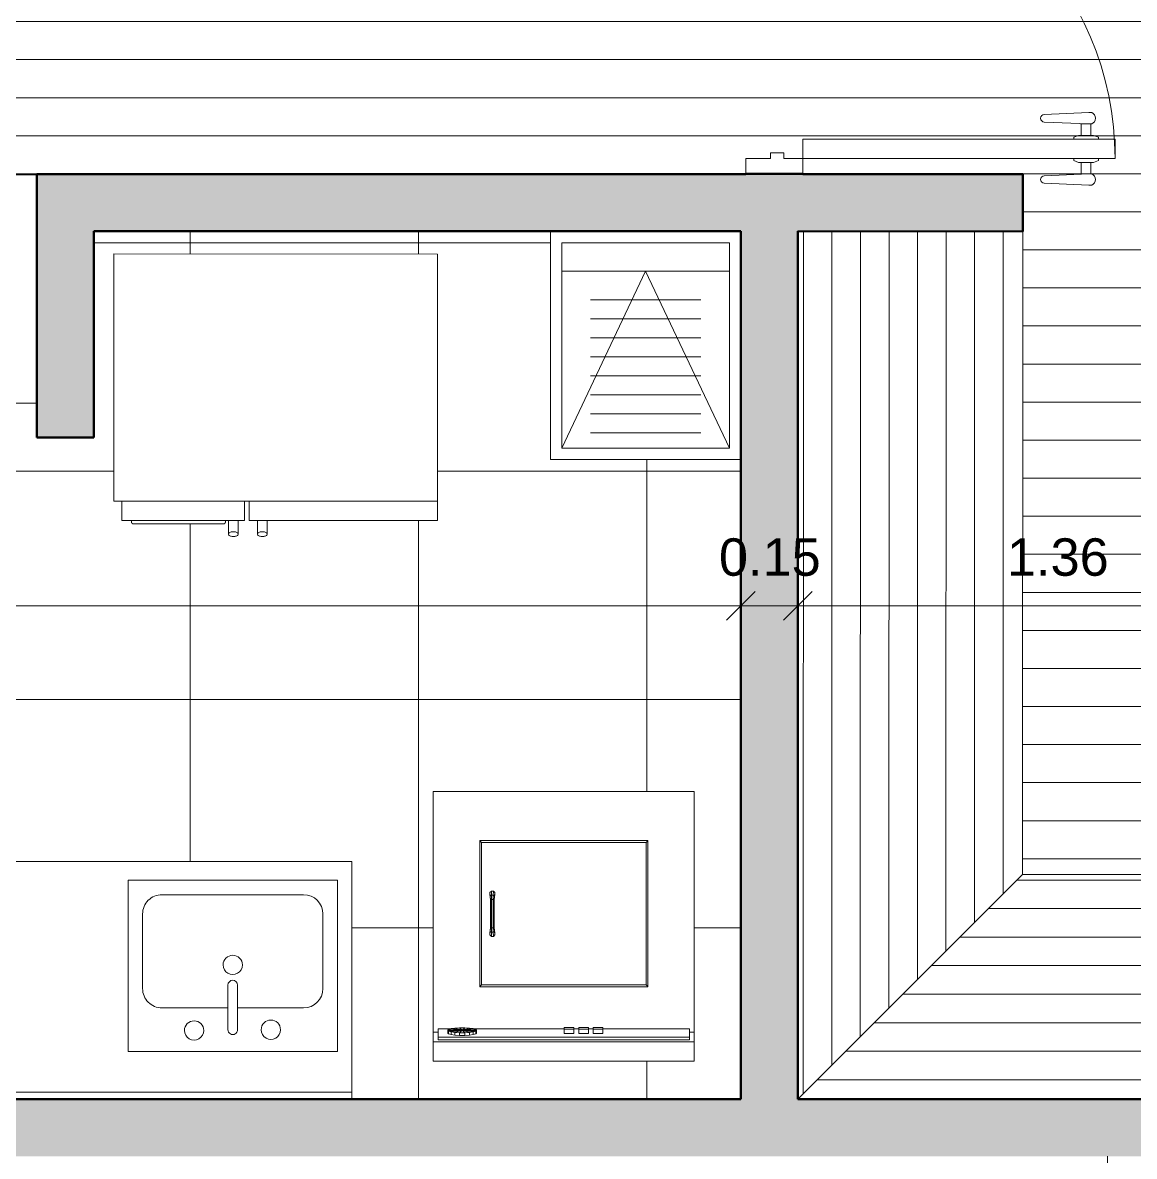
# Model space of a CAD drawing. Header units: metres. Extents: x 11 to 152, y 1 to 34.
# Drawn here: x 94.035 to 96.956, y 24.62 to 27.599 of the extents above; entities that cross this region are included whole.
import ezdxf

# ---------------------------------------------------------------- set-up
doc = ezdxf.new("R2010")
doc.units = ezdxf.units.M
for name, color, linetype, lineweight in [('A-ANNO-DIMS', 211, 'Continuous', 9), ('A-ANNO-DIMS-100', 211, 'Continuous', 9), ('A-DETL-GENF', 92, 'Continuous', 9), ('A-DOOR', 31, 'Continuous', 9), ('A-DOOR-1', 31, 'Continuous', 18), ('A-FLOR', 192, 'Continuous', 9), ('A-FLOR-PATT', 8, 'Continuous', 9), ('A-WALL-1', 113, 'Continuous', 50), ('A-WALL-PATT-1', 111, 'Continuous', 9), ('G-IMPT', 8, 'Continuous', 9), ('I-FURN', 30, 'Continuous', 9), ('P-SANR-FIXT', 6, 'Continuous', 9), ('Q-CASE', 31, 'Continuous', 9), ('Q-SPCQ', 91, 'Continuous', 9)]:
    doc.layers.add(name, color=color, linetype=linetype, lineweight=lineweight)
doc.styles.add('Arial_1', font='Arial.ttf', dxfattribs={"height": 0.098353})
doc.dimstyles.new('Cota_1_25_4', dxfattribs={"dimscale": 0.3048, "dimtxt": 0.1, "dimasz": 0.246063, "dimexe": 0, "dimexo": 0.0625, "dimgap": 0.164042, "dimtad": 1, "dimrnd": 0.01, "dimzin": 0, "dimdsep": 46, "dimtxsty": 'Arial_1', "dimblk1": 'OBLIQUE', "dimblk2": 'OBLIQUE', "dimsah": 1, "dimcen": 0.09, "dimazin": 0, "dimtfac": 1, "dimtdec": 4, "dimtix": 1, "dimtmove": 0, "dimatfit": 3, "dimfxl": 0, "dimfxlon": 1, "dimtvp": 1, "dimtolj": 1, "dimtzin": 0, "dimarcsym": 2})

# ---------------------------------------------------------------- blocks, each defined once
blk = doc.blocks.new('EA-Sencilla abisagrada - 90 x 210-V56-2 Piso _Tipo_')
at = {"layer": 'A-DETL-GENF'}
for p, q in [((0.349, 0.8388), (0.354, 0.8513)), ((0.349, 0.8388), (0.349, 0.7988)), ((0.359, 0.8513), (0.354, 0.8513)), ((0.359, 0.8513), (0.359, 0.7863)), ((0.41, 0.8513), (0.415, 0.8513)), ((0.41, 0.8513), (0.41, 0.7863)), ((0.42, 0.8388), (0.415, 0.8513)), ((0.42, 0.8388), (0.42, 0.7988)), ((0.289, 0.8338), (0.289, 0.8263)), ((0.294, 0.7091), (0.289, 0.8263)), ((0.319, 0.8263), (0.314, 0.7091)), ((0.319, 0.8038), (0.319, 0.8338)), ((0.319, 0.8313), (0.349, 0.8313)), ((0.349, 0.8063), (0.319, 0.8063)), ((0.45, 0.8313), (0.42, 0.8313)), ((0.42, 0.8063), (0.45, 0.8063)), ((0.45, 0.8038), (0.45, 0.8338)), ((0.45, 0.8263), (0.455, 0.7091)), ((0.475, 0.7091), (0.48, 0.8263)), ((0.48, 0.8338), (0.48, 0.8263)), ((0.349, 0.7988), (0.354, 0.7863)), ((0.354, 0.7863), (0.359, 0.7863)), ((0.415, 0.7863), (0.41, 0.7863)), ((0.42, 0.7988), (0.415, 0.7863))]:
    blk.add_line(p, q, dxfattribs=at)
for centre, radius, start, end in [((0.304, 0.8276), 0.0162, 22.6199, 157.3801), ((0.465, 0.8276), 0.0162, 22.6199, 157.3801), ((0.304, 0.7095), 0.01, 182.4476, 357.5524), ((0.465, 0.7095), 0.01, 182.4476, 357.5524)]:
    blk.add_arc(centre, radius, start, end, dxfattribs=at)
at = {"layer": 'A-DOOR'}
blk.add_arc((0.41, 0.075), 0.82, 90, 180, dxfattribs=at)
at = {"layer": 'A-DOOR-1'}
for p, q in [((0.359, 0.075), (0.359, 0.895)), ((0.41, 0.895), (0.359, 0.895)), ((0.41, 0.075), (0.41, 0.895)), ((-0.41, 0.075), (-0.45, 0.075)), ((-0.41, 0.025), (-0.41, 0.075)), ((0.41, 0.075), (0.359, 0.075)), ((0.45, 0.075), (0.41, 0.075)), ((0.41, 0.075), (0.41, 0.025)), ((-0.395, 0.025), (-0.41, 0.025)), ((-0.395, -0.01), (-0.395, 0.025)), ((0.41, 0.025), (0.395, 0.025)), ((0.395, 0.025), (0.395, -0.01)), ((-0.41, -0.075), (-0.41, -0.01)), ((-0.41, -0.01), (-0.395, -0.01)), ((0.395, -0.01), (0.41, -0.01)), ((0.41, -0.01), (0.41, -0.075)), ((-0.45, -0.075), (-0.41, -0.075)), ((0.41, -0.075), (0.45, -0.075))]:
    blk.add_line(p, q, dxfattribs=at)
blk = doc.blocks.new('somk cocina - 450 x 49-1217733-2 Piso _Tipo_')
at = {"layer": 'P-SANR-FIXT'}
for p, q in [((0.2907, 0.2273), (-0.2593, 0.2273)), ((-0.2593, 0.2273), (-0.2593, -0.2227)), ((0.2907, -0.2227), (0.2907, 0.2273)), ((0.003, 0.1702), (0.003, 0.0531)), ((0.0284, 0.1702), (0.0284, 0.0531)), ((0.003, 0.113), (-0.1704, 0.113)), ((0.2018, 0.113), (0.0284, 0.113)), ((-0.2212, 0.0622), (-0.2212, -0.1338)), ((0.2526, -0.1338), (0.2526, 0.0622)), ((-0.1704, -0.1846), (0.2018, -0.1846)), ((-0.2593, -0.2227), (0.2907, -0.2227))]:
    blk.add_line(p, q, dxfattribs=at)
for centre, radius, start, end in [((-0.0843, 0.1702), 0.0254, 360, 180), ((0.0157, 0.1702), 0.0127, 360, 180), ((0.1173, 0.1723), 0.0254, 360, 180), ((-0.0843, 0.1702), 0.0254, 180, 360), ((0.1173, 0.1723), 0.0254, 180, 0), ((-0.1704, 0.0622), 0.0508, 90, 180), ((0.2018, 0.0622), 0.0508, 360, 90), ((0.0157, 0.0531), 0.0127, 180, 0), ((0.0157, 0), 0.0254, 360, 180), ((0.0157, 0), 0.0254, 180, 0), ((-0.1704, -0.1338), 0.0508, 180, 270), ((0.2018, -0.1338), 0.0508, 270, 0)]:
    blk.add_arc(centre, radius, start, end, dxfattribs=at)
blk = doc.blocks.new('M_Counter Top w Sink Hole1 - 600mm Depth 2-1766940-2 Piso _Tipo_')
at = {"layer": 'Q-CASE'}
for p, q in [((-1.2005, 0), (-1.2005, -0.625)), ((-1.2005, -0.019), (0.7895, -0.019)), ((-1.2005, -0.625), (0.7895, -0.625))]:
    blk.add_line(p, q, dxfattribs=at)
blk = doc.blocks.new('Res-Appliance_Refrig-Dbl-Door - 36_ Wide-1716358-2 Piso _Tipo_')
at = {"layer": 'Q-SPCQ'}
for p, q in [((0.4218, 0.7), (-0.4282, 0.7)), ((-0.4282, 0.7), (-0.4282, 0.0505)), ((0.4218, 0.0505), (0.4218, 0.7)), ((-0.4282, 0.0505), (0.4218, 0.0505)), ((-0.4077, 0.0505), (-0.4077, -0.0003)), ((-0.0848, 0.0505), (-0.0848, -0.0003)), ((-0.073, 0.0505), (-0.073, -0.0003)), ((0.4218, -0.0003), (0.4218, 0.0505)), ((-0.0848, -0.0003), (-0.4077, -0.0003)), ((-0.3822, -0.0036), (-0.3822, -0.0003)), ((-0.3763, -0.0095), (-0.1409, -0.0095)), ((-0.135, -0.0003), (-0.135, -0.0036)), ((-0.127, -0.0176), (-0.127, -0.0003)), ((-0.127, -0.0003), (-0.127, -0.0176)), ((-0.1016, -0.0003), (-0.1016, -0.0176)), ((-0.1016, -0.0176), (-0.1016, -0.0003)), ((0.4218, -0.0003), (-0.073, -0.0003)), ((-0.0508, -0.0176), (-0.0508, -0.0003)), ((-0.0508, -0.0003), (-0.0508, -0.0176)), ((-0.0254, -0.0003), (-0.0254, -0.0176)), ((-0.0254, -0.0176), (-0.0254, -0.0003)), ((-0.127, -0.0362), (-0.127, -0.0315)), ((-0.127, -0.0315), (-0.127, -0.0362)), ((-0.127, -0.0362), (-0.1268, -0.035)), ((-0.1018, -0.035), (-0.1016, -0.0362)), ((-0.1016, -0.0315), (-0.1016, -0.0362)), ((-0.1016, -0.0362), (-0.1016, -0.0315)), ((-0.0508, -0.0362), (-0.0508, -0.0315)), ((-0.0508, -0.0315), (-0.0508, -0.0362)), ((-0.0508, -0.0362), (-0.0506, -0.035)), ((-0.0256, -0.035), (-0.0254, -0.0362)), ((-0.0254, -0.0315), (-0.0254, -0.0362)), ((-0.0254, -0.0362), (-0.0254, -0.0315))]:
    blk.add_line(p, q, dxfattribs=at)
at = {"layer": 'Q-SPCQ', "flags": 128}
for points in [[(-0.127, -0.0003), (-0.127, -0.0176), (-0.127, -0.0314), (-0.127, -0.0362)], [(-0.127, -0.0362), (-0.127, -0.0314), (-0.127, -0.0176), (-0.127, -0.0003)], [(-0.1016, -0.0362), (-0.1016, -0.0314), (-0.1016, -0.0176), (-0.1016, -0.0003)], [(-0.1016, -0.0003), (-0.1016, -0.0176), (-0.1016, -0.0314), (-0.1016, -0.0362)], [(-0.0508, -0.0003), (-0.0508, -0.0176), (-0.0508, -0.0314), (-0.0508, -0.0362)], [(-0.0508, -0.0362), (-0.0508, -0.0314), (-0.0508, -0.0176), (-0.0508, -0.0003)], [(-0.0254, -0.0362), (-0.0254, -0.0314), (-0.0254, -0.0176), (-0.0254, -0.0003)], [(-0.0254, -0.0003), (-0.0254, -0.0176), (-0.0254, -0.0314), (-0.0254, -0.0362)], [(-0.1016, -0.0362), (-0.1018, -0.035), (-0.1025, -0.0339), (-0.1035, -0.0328), (-0.1049, -0.0319), (-0.1066, -0.0311), (-0.1086, -0.0305), (-0.1108, -0.0301), (-0.1131, -0.0299), (-0.1155, -0.0299), (-0.1178, -0.0301), (-0.12, -0.0305), (-0.122, -0.0311), (-0.1237, -0.0319), (-0.1251, -0.0328), (-0.1261, -0.0339), (-0.1268, -0.035), (-0.127, -0.0362)], [(-0.1251, -0.0395), (-0.1261, -0.0385), (-0.1268, -0.0373), (-0.127, -0.0362)], [(-0.127, -0.0362), (-0.1268, -0.0373), (-0.1261, -0.0385), (-0.1251, -0.0395), (-0.1237, -0.0405), (-0.122, -0.0412), (-0.12, -0.0419), (-0.1178, -0.0423), (-0.1155, -0.0425), (-0.1131, -0.0425), (-0.1108, -0.0423), (-0.1086, -0.0419), (-0.1066, -0.0412), (-0.1049, -0.0405), (-0.1035, -0.0395), (-0.1025, -0.0385), (-0.1018, -0.0373), (-0.1016, -0.0362)], [(-0.1049, -0.0405), (-0.1066, -0.0412), (-0.1086, -0.0419), (-0.1108, -0.0423)], [(-0.1016, -0.0362), (-0.1018, -0.0373), (-0.1025, -0.0385), (-0.1035, -0.0395)], [(-0.0254, -0.0362), (-0.0256, -0.035), (-0.0263, -0.0339), (-0.0273, -0.0328), (-0.0287, -0.0319), (-0.0304, -0.0311), (-0.0324, -0.0305), (-0.0346, -0.0301), (-0.0369, -0.0299), (-0.0393, -0.0299), (-0.0416, -0.0301), (-0.0438, -0.0305), (-0.0458, -0.0311), (-0.0475, -0.0319), (-0.0489, -0.0328), (-0.0499, -0.0339), (-0.0506, -0.035), (-0.0508, -0.0362)], [(-0.0489, -0.0395), (-0.0499, -0.0385), (-0.0506, -0.0373), (-0.0508, -0.0362)], [(-0.0508, -0.0362), (-0.0506, -0.0373), (-0.0499, -0.0385), (-0.0489, -0.0395), (-0.0475, -0.0405), (-0.0458, -0.0412), (-0.0438, -0.0419), (-0.0416, -0.0423), (-0.0393, -0.0425), (-0.0369, -0.0425), (-0.0346, -0.0423), (-0.0324, -0.0419), (-0.0304, -0.0412), (-0.0287, -0.0405), (-0.0273, -0.0395), (-0.0263, -0.0385), (-0.0256, -0.0373), (-0.0254, -0.0362)], [(-0.0287, -0.0405), (-0.0304, -0.0412), (-0.0324, -0.0419), (-0.0346, -0.0423)], [(-0.0254, -0.0362), (-0.0256, -0.0373), (-0.0263, -0.0385), (-0.0273, -0.0395)]]:
    blk.add_lwpolyline(points, dxfattribs=at)
at = {"layer": 'Q-SPCQ'}
for points, knots in [([(-0.3763, -0.0095), (-0.3768, -0.0095), (-0.3776, -0.0094), (-0.3786, -0.0091), (-0.3791, -0.0088), (-0.3796, -0.0085), (-0.38, -0.0082), (-0.3804, -0.0079), (-0.3807, -0.0075), (-0.3811, -0.0071), (-0.3814, -0.0066), (-0.3818, -0.0059), (-0.3821, -0.0049), (-0.3822, -0.0041), (-0.3822, -0.0036)], [0, 0, 0, 0, 0.166667, 0.25, 0.333333, 0.375, 0.416667, 0.5, 0.541667, 0.583333, 0.666667, 0.75, 0.833333, 1, 1, 1, 1]), ([(-0.135, -0.0036), (-0.135, -0.0041), (-0.1351, -0.0049), (-0.1354, -0.0059), (-0.1358, -0.0066), (-0.1361, -0.0071), (-0.1365, -0.0075), (-0.1368, -0.0079), (-0.1372, -0.0082), (-0.1376, -0.0085), (-0.1381, -0.0088), (-0.1386, -0.0091), (-0.1396, -0.0094), (-0.1404, -0.0095), (-0.1409, -0.0095)], [-1, -1, -1, -1, -0.833333, -0.75, -0.666667, -0.583333, -0.541667, -0.5, -0.416667, -0.375, -0.333333, -0.25, -0.166667, 0, 0, 0, 0])]:
    blk.add_open_spline(points, degree=3, knots=knots, dxfattribs=at)
blk = doc.blocks.new('Washer05 - 11ZWSH05_dwg-1221125-2 Piso _Tipo_')
at = {"layer": 'G-IMPT'}
for p, q in [((0, 0.6858), (0, 0)), ((0, 0.6858), (0.0506, 0.6858)), ((0.0759, 0.6858), (0.0506, 0.6858)), ((0.0506, 0), (0.0506, 0.6858)), ((0.0506, 0), (0.0506, 0.6858)), ((0.0759, 0.6858), (0.0759, 0.6732)), ((0.0759, 0.6858), (0.7084, 0.6858)), ((0.7084, 0), (0.7084, 0.6858)), ((0.0563, 0.0126), (0.0563, 0.6732)), ((0.0563, 0.0126), (0.0563, 0.6732)), ((0.0634, 0.6732), (0.0563, 0.6732)), ((0.0563, 0.6732), (0.0634, 0.6732)), ((0.0634, 0.0126), (0.0634, 0.6732)), ((0.0851, 0.6732), (0.0634, 0.6732)), ((0.0634, 0.0126), (0.0634, 0.6732)), ((0.0634, 0.6732), (0.0851, 0.6732)), ((0.0851, 0.6406), (0.0851, 0.6732)), ((0.0683, 0.6289), (0.0675, 0.6165)), ((0.0683, 0.6289), (0.0698, 0.639)), ((0.0756, 0.6289), (0.0683, 0.6289)), ((0.0756, 0.6289), (0.0683, 0.6289)), ((0.0698, 0.639), (0.0718, 0.6456)), ((0.0771, 0.639), (0.0698, 0.639)), ((0.0771, 0.639), (0.0698, 0.639)), ((0.074, 0.6479), (0.0718, 0.6456)), ((0.0791, 0.6456), (0.0718, 0.6456)), ((0.0791, 0.6456), (0.0718, 0.6456)), ((0.074, 0.6479), (0.0813, 0.6479)), ((0.074, 0.6479), (0.0813, 0.6479)), ((0.0756, 0.6289), (0.0749, 0.6165)), ((0.0771, 0.639), (0.0756, 0.6289)), ((0.0756, 0.6289), (0.0813, 0.6099)), ((0.0771, 0.639), (0.0791, 0.6456)), ((0.0771, 0.639), (0.0813, 0.6099)), ((0.0791, 0.6456), (0.0813, 0.6479)), ((0.0791, 0.6456), (0.0813, 0.6099)), ((0.0836, 0.6456), (0.0813, 0.6479)), ((0.0813, 0.6479), (0.0813, 0.6099)), ((0.0836, 0.6456), (0.0813, 0.6099)), ((0.0856, 0.639), (0.0813, 0.6099)), ((0.0871, 0.6289), (0.0813, 0.6099)), ((0.0836, 0.6456), (0.0856, 0.639)), ((0.0856, 0.639), (0.0871, 0.6289)), ((0.0871, 0.6289), (0.0878, 0.6165)), ((0.0675, 0.6165), (0.0749, 0.6165)), ((0.0675, 0.6165), (0.0675, 0.6033)), ((0.0675, 0.6165), (0.0749, 0.6165)), ((0.0683, 0.5909), (0.0675, 0.6033)), ((0.0749, 0.6033), (0.0675, 0.6033)), ((0.0749, 0.6033), (0.0675, 0.6033)), ((0.0813, 0.6099), (0.0749, 0.6165)), ((0.0749, 0.6165), (0.0749, 0.6033)), ((0.0813, 0.6099), (0.0749, 0.6033)), ((0.0756, 0.5909), (0.0749, 0.6033)), ((0.0756, 0.5909), (0.0813, 0.6099)), ((0.0771, 0.5808), (0.0813, 0.6099)), ((0.0791, 0.5742), (0.0813, 0.6099)), ((0.0878, 0.6165), (0.0813, 0.6099)), ((0.0878, 0.6033), (0.0813, 0.6099)), ((0.0856, 0.5808), (0.0813, 0.6099)), ((0.0871, 0.5909), (0.0813, 0.6099)), ((0.0836, 0.5742), (0.0813, 0.6099)), ((0.0813, 0.572), (0.0813, 0.6099)), ((0.0878, 0.6033), (0.0871, 0.5909)), ((0.0878, 0.6033), (0.0878, 0.6165)), ((0.0756, 0.5909), (0.0683, 0.5909)), ((0.0698, 0.5808), (0.0683, 0.5909)), ((0.0756, 0.5909), (0.0683, 0.5909)), ((0.0771, 0.5808), (0.0698, 0.5808)), ((0.0698, 0.5808), (0.0718, 0.5742)), ((0.0771, 0.5808), (0.0698, 0.5808)), ((0.074, 0.572), (0.0718, 0.5742)), ((0.0791, 0.5742), (0.0718, 0.5742)), ((0.0791, 0.5742), (0.0718, 0.5742)), ((0.074, 0.572), (0.0813, 0.572)), ((0.074, 0.572), (0.0813, 0.572)), ((0.0756, 0.5909), (0.0771, 0.5808)), ((0.0771, 0.5808), (0.0791, 0.5742)), ((0.0791, 0.5742), (0.0813, 0.572)), ((0.0836, 0.5742), (0.0813, 0.572)), ((0.0856, 0.5808), (0.0836, 0.5742)), ((0.0851, 0.3415), (0.0851, 0.5792)), ((0.0856, 0.5808), (0.0871, 0.5909)), ((0.5801, 0.5639), (0.1953, 0.5639)), ((0.1953, 0.5639), (0.1953, 0.1217)), ((0.2004, 0.5588), (0.1953, 0.5639)), ((0.2004, 0.1268), (0.2004, 0.5588)), ((0.2004, 0.5588), (0.5751, 0.5588)), ((0.3318, 0.5368), (0.3281, 0.5331)), ((0.3318, 0.5368), (0.337, 0.5368)), ((0.3318, 0.5368), (0.3411, 0.5361)), ((0.3444, 0.5361), (0.337, 0.5368)), ((0.4307, 0.5361), (0.438, 0.5368)), ((0.4432, 0.5368), (0.4339, 0.5361)), ((0.4432, 0.5368), (0.438, 0.5368)), ((0.4432, 0.5368), (0.4469, 0.5331)), ((0.5801, 0.5639), (0.5751, 0.5588)), ((0.5751, 0.5588), (0.5751, 0.1268)), ((0.5801, 0.5639), (0.5801, 0.1217)), ((0.3281, 0.5279), (0.3281, 0.5331)), ((0.3281, 0.5331), (0.3387, 0.5329)), ((0.3281, 0.5279), (0.3387, 0.5282)), ((0.3318, 0.5243), (0.3281, 0.5279)), ((0.3318, 0.5243), (0.3411, 0.5249)), ((0.337, 0.5243), (0.3318, 0.5243)), ((0.3444, 0.5249), (0.337, 0.5243)), ((0.3411, 0.5361), (0.3387, 0.5329)), ((0.3387, 0.5329), (0.3387, 0.5282)), ((0.3387, 0.5329), (0.3502, 0.5325)), ((0.3387, 0.5282), (0.3502, 0.5286)), ((0.3411, 0.5249), (0.3387, 0.5282)), ((0.3444, 0.5361), (0.3411, 0.5361)), ((0.3411, 0.5361), (0.3502, 0.5352)), ((0.3502, 0.5258), (0.3411, 0.5249)), ((0.3444, 0.5249), (0.3411, 0.5249)), ((0.3444, 0.5361), (0.3502, 0.5352)), ((0.3444, 0.5361), (0.3502, 0.5352)), ((0.3444, 0.5249), (0.3502, 0.5258)), ((0.3444, 0.5249), (0.3502, 0.5258)), ((0.3502, 0.5352), (0.4249, 0.5352)), ((0.3502, 0.5325), (0.3502, 0.5352)), ((0.3502, 0.5325), (0.3502, 0.5286)), ((0.3502, 0.5325), (0.4249, 0.5325)), ((0.3502, 0.5258), (0.3502, 0.5286)), ((0.4249, 0.5286), (0.3502, 0.5286)), ((0.3502, 0.5258), (0.4249, 0.5258)), ((0.4249, 0.5352), (0.4307, 0.5361)), ((0.4307, 0.5361), (0.4249, 0.5352)), ((0.4249, 0.5352), (0.4339, 0.5361)), ((0.4249, 0.5352), (0.4249, 0.5325)), ((0.4249, 0.5325), (0.4363, 0.5329)), ((0.4249, 0.5286), (0.4249, 0.5325)), ((0.4249, 0.5286), (0.4249, 0.5258)), ((0.4249, 0.5286), (0.4363, 0.5282)), ((0.4249, 0.5258), (0.4307, 0.5249)), ((0.4307, 0.5249), (0.4249, 0.5258)), ((0.4249, 0.5258), (0.4339, 0.5249)), ((0.4307, 0.5361), (0.4339, 0.5361)), ((0.4307, 0.5249), (0.438, 0.5243)), ((0.4307, 0.5249), (0.4339, 0.5249)), ((0.4363, 0.5329), (0.4339, 0.5361)), ((0.4363, 0.5282), (0.4339, 0.5249)), ((0.4432, 0.5243), (0.4339, 0.5249)), ((0.4363, 0.5329), (0.4469, 0.5331)), ((0.4363, 0.5282), (0.4363, 0.5329)), ((0.4363, 0.5282), (0.4469, 0.5279)), ((0.438, 0.5243), (0.4432, 0.5243)), ((0.4432, 0.5243), (0.4469, 0.5279)), ((0.4469, 0.5279), (0.4469, 0.5331)), ((0.0729, 0.3162), (0.0729, 0.3415)), ((0.0845, 0.3415), (0.0729, 0.3415)), ((0.0889, 0.3415), (0.0845, 0.3415)), ((0.0845, 0.3162), (0.0845, 0.3415)), ((0.0889, 0.3415), (0.0889, 0.3162)), ((0.0729, 0.3162), (0.0845, 0.3162)), ((0.0729, 0.3036), (0.0729, 0.2783)), ((0.0729, 0.3036), (0.0845, 0.3036)), ((0.0889, 0.3162), (0.0845, 0.3162)), ((0.0889, 0.3036), (0.0845, 0.3036)), ((0.0845, 0.2783), (0.0845, 0.3036)), ((0.0851, 0.3036), (0.0851, 0.3162)), ((0.0889, 0.3036), (0.0889, 0.2783)), ((0.0845, 0.2783), (0.0729, 0.2783)), ((0.0889, 0.2783), (0.0845, 0.2783)), ((0.0851, 0.2656), (0.0851, 0.2783)), ((0.0845, 0.2656), (0.0729, 0.2656)), ((0.0729, 0.2403), (0.0729, 0.2656)), ((0.0845, 0.2403), (0.0729, 0.2403)), ((0.0845, 0.2656), (0.0889, 0.2656)), ((0.0845, 0.2656), (0.0845, 0.2403)), ((0.0889, 0.2403), (0.0845, 0.2403)), ((0.0851, 0.0126), (0.0851, 0.2403)), ((0.0889, 0.2403), (0.0889, 0.2656)), ((0.2004, 0.1268), (0.1953, 0.1217)), ((0.5801, 0.1217), (0.1953, 0.1217)), ((0.2004, 0.1268), (0.5751, 0.1268)), ((0.5751, 0.1268), (0.5801, 0.1217)), ((0, 0), (0.0506, 0)), ((0.0759, 0), (0.0506, 0)), ((0.0634, 0.0126), (0.0563, 0.0126)), ((0.0634, 0.0126), (0.0563, 0.0126)), ((0.0634, 0.0126), (0.0851, 0.0126)), ((0.0759, 0.0126), (0.0759, 0)), ((0.7084, 0), (0.0759, 0))]:
    blk.add_line(p, q, dxfattribs=at)
blk = doc.blocks.new('Washer05 - Washer05-1234231-2 Piso _Tipo_')
blk.add_blockref('Washer05 - 11ZWSH05_dwg-1221125-2 Piso _Tipo_', (0, 0))
blk = doc.blocks.new('mesa59 - mesa001-1826001-2 Piso _Tipo_')
at = {"layer": 'I-FURN'}
for p, q in [((66.2692, 22.4199), (65.2762, 21.388)), ((65.7086, 20.972), (66.7016, 22.0039)), ((65.2762, 21.388), (65.7086, 20.972))]:
    blk.add_line(p, q, dxfattribs=at)
blk = doc.blocks.new('mesa60 - mesa001-1826012-2 Piso _Tipo_')
at = {"layer": 'I-FURN'}
h = blk.add_hatch(dxfattribs=at)
h.set_pattern_fill('FP_72', color=256, style=0, pattern_type=2)
h.set_pattern_definition([(46.105, (143.823, 7.87), (-0.05404587, 0.05200042), [])])
h.paths.add_polyline_path([(87.6925, 23.3599), (88.4849, 24.1835), (88.0596, 24.5927), (87.5236, 24.0357), (87.5396, 23.201), (87.6805, 23.3474)], flags=0)
for p, q in [((88.0596, 24.5927), (87.5236, 24.0357)), ((88.4849, 24.1835), (88.0596, 24.5927)), ((87.5396, 23.201), (88.4849, 24.1835)), ((87.5236, 24.0357), (87.5396, 23.201))]:
    blk.add_line(p, q, dxfattribs=at)
blk = doc.blocks.new('mesa83 - mesa001-1826024-2 Piso _Tipo_')
at = {"layer": 'I-FURN'}
h = blk.add_hatch(dxfattribs=at)
h.set_pattern_fill('FP_73', color=256, style=0, pattern_type=2)
h.set_pattern_definition([(316.089, (115.991, 7.337), (0.05201551, 0.05403135), [])])
h.paths.add_polyline_path([(74.142, 23.1004), (74.1261, 23.9351), (72.909, 25.1067), (72.4997, 24.6814), (74.1256, 23.1162)], flags=0)
for p, q in [((72.909, 25.1067), (72.4997, 24.6814)), ((74.1261, 23.9351), (72.909, 25.1067)), ((72.4997, 24.6814), (74.142, 23.1004)), ((74.142, 23.1004), (74.1261, 23.9351))]:
    blk.add_line(p, q, dxfattribs=at)
blk = doc.blocks.new('EA Lavadero - EA Lavadero 4-V84-2 Piso _Tipo_')
at = {"layer": 'P-SANR-FIXT'}
for p, q in [((0.5, 0.6), (0, 0.6)), ((0.5, 0), (0.5, 0.6)), ((0.25, 0.105), (0.03, 0.57)), ((0.03, 0.57), (0.47, 0.57)), ((0.03, 0.03), (0.03, 0.57)), ((0.03, 0.03), (0.03, 0.57)), ((0.03, 0.57), (0.47, 0.57)), ((0.25, 0.105), (0.47, 0.57)), ((0.47, 0.57), (0.47, 0.03)), ((0.47, 0.57), (0.47, 0.03)), ((0.25, 0.53), (0.105, 0.53)), ((0.25, 0.53), (0.395, 0.53)), ((0.25, 0.48), (0.105, 0.48)), ((0.25, 0.48), (0.395, 0.48)), ((0.25, 0.43), (0.105, 0.43)), ((0.25, 0.43), (0.395, 0.43)), ((0.25, 0.38), (0.105, 0.38)), ((0.25, 0.38), (0.395, 0.38)), ((0.25, 0.33), (0.105, 0.33)), ((0.25, 0.33), (0.395, 0.33)), ((0.25, 0.28), (0.105, 0.28)), ((0.25, 0.28), (0.395, 0.28)), ((0.25, 0.23), (0.105, 0.23)), ((0.25, 0.23), (0.395, 0.23)), ((0.25, 0.18), (0.105, 0.18)), ((0.25, 0.18), (0.395, 0.18)), ((0.47, 0.105), (0.03, 0.105)), ((0.47, 0.03), (0.03, 0.03)), ((0.47, 0.03), (0.03, 0.03)), ((0, 0), (0.5, 0))]:
    blk.add_line(p, q, dxfattribs=at)
blk = doc.blocks.new('DIMBLOCK313-2 Piso _Tipo_')
at = {"layer": 'A-ANNO-DIMS-100', "transparency": 16777216}
for p, q in [((91.4752, 26.0664), (91.5127, 26.1039)), ((95.9218, 26.0664), (95.9593, 26.1039)), ((91.4752, 26.0664), (91.4377, 26.0289)), ((91.4752, 26.0664), (95.9218, 26.0664)), ((91.4752, 26.0664), (91.4752, 26.0664)), ((91.4752, 26.0664), (91.4752, 26.0664)), ((95.9218, 26.0664), (95.8843, 26.0289)), ((95.9218, 26.0664), (95.9218, 26.0664)), ((95.9218, 26.0664), (95.9218, 26.0664))]:
    blk.add_line(p, q, dxfattribs=at)
at = {"layer": 'A-ANNO-DIMS-100', "color": 0, "transparency": 16777216, "insert": (93.5662, 26.244), "char_height": 0.09835, "width": 0.317538, "attachment_point": 1, "line_spacing_factor": 0.938532, "style": 'Arial_1'}
blk.add_mtext('4.45', dxfattribs=at)
blk = doc.blocks.new('_Oblique')
at = {"color": 0, "linetype": 'ByBlock', "lineweight": -2}
blk.add_line((-0.5, -0.5), (0.5, 0.5), dxfattribs=at)
blk = doc.blocks.new('DIMBLOCK314-2 Piso _Tipo_')
at = {"layer": 'A-ANNO-DIMS-100', "transparency": 16777216}
for p, q in [((95.9218, 26.0664), (95.9593, 26.1039)), ((96.0718, 26.0664), (96.1093, 26.1039)), ((95.9218, 26.0664), (95.8843, 26.0289)), ((95.9218, 26.0664), (96.0718, 26.0664)), ((95.9218, 26.0664), (95.9218, 26.0664)), ((95.9218, 26.0664), (95.9218, 26.0664)), ((96.0718, 26.0664), (96.0343, 26.0289)), ((96.0718, 26.0664), (96.0718, 26.0664)), ((96.0718, 26.0664), (96.0718, 26.0664))]:
    blk.add_line(p, q, dxfattribs=at)
at = {"layer": 'A-ANNO-DIMS-100', "color": 0, "transparency": 16777216, "insert": (95.8645, 26.244), "char_height": 0.09835, "width": 0.317538, "attachment_point": 1, "line_spacing_factor": 0.938532, "style": 'Arial_1'}
blk.add_mtext('0.15', dxfattribs=at)
blk = doc.blocks.new('DIMBLOCK315-2 Piso _Tipo_')
at = {"layer": 'A-ANNO-DIMS-100', "transparency": 16777216}
for p, q in [((96.0718, 26.0664), (96.1093, 26.1039)), ((97.4352, 26.0664), (97.4727, 26.1039)), ((96.0718, 26.0664), (96.0343, 26.0289)), ((96.0718, 26.0664), (97.4352, 26.0664)), ((96.0718, 26.0664), (96.0718, 26.0664)), ((96.0718, 26.0664), (96.0718, 26.0664)), ((97.4352, 26.0664), (97.3977, 26.0289)), ((97.4352, 26.0664), (97.4352, 26.0664)), ((97.4352, 26.0664), (97.4352, 26.0664))]:
    blk.add_line(p, q, dxfattribs=at)
at = {"layer": 'A-ANNO-DIMS-100', "color": 0, "transparency": 16777216, "insert": (96.6212, 26.244), "char_height": 0.09835, "width": 0.317538, "attachment_point": 1, "line_spacing_factor": 0.938532, "style": 'Arial_1'}
blk.add_mtext('1.36', dxfattribs=at)

msp = doc.modelspace()

# ---------------------------------------------------------------- hatches: boundary and pattern name
at = {"layer": 'A-FLOR-PATT'}
h = msp.add_hatch(dxfattribs=at)
h.set_pattern_fill('FP_61', color=256, style=0, pattern_type=2)
h.set_pattern_definition([(180, (66.9, 11.002), (-1e-17, -0.1), [])])
h.paths.add_polyline_path([(97.4352, 25.3603), (97.4352, 25.3603), (97.4352, 25.0652)], flags=0)
h.paths.add_polyline_path([(96.0718, 24.77), (96.0723, 27.0497), (96.6626, 27.0496), (96.6626, 25.3602), (97.4352, 25.3603), (97.4352, 27.2003), (98.7851, 27.2003), (98.7851, 29.9681), (98.4351, 29.9681), (98.4351, 30.4682), (96.0852, 30.4681), (96.0852, 28.062), (96.0352, 28.062), (96.0352, 28.047), (96.0002, 28.047), (96.0002, 28.062), (95.9352, 28.062), (95.9352, 30.3181), (94.0351, 30.3181), (94.0351, 30.4682), (91.6351, 30.4681), (91.6351, 29.9681), (91.4752, 29.9681), (91.4752, 27.202), (92.9078, 27.202), (92.9087, 27.4891), (92.9112, 27.4952), (92.9152, 27.5005), (92.9205, 27.5045), (92.9266, 27.5071), (92.9332, 27.5079), (93.3208, 27.5071), (93.3269, 27.5045), (93.3322, 27.5005), (93.3362, 27.4952), (93.3387, 27.4891), (93.3396, 27.4825), (93.3396, 27.202), (93.5077, 27.202), (93.5086, 27.4776), (93.5111, 27.4837), (93.5151, 27.489), (93.5204, 27.493), (93.5265, 27.4955), (93.5331, 27.4964), (93.9207, 27.4955), (93.9268, 27.493), (93.9321, 27.489), (93.9361, 27.4837), (93.9386, 27.4776), (93.9395, 27.471), (93.9395, 27.202), (95.9352, 27.202), (95.9352, 27.242), (96.0002, 27.242), (96.0002, 27.257), (96.0352, 27.257), (96.0352, 27.242), (96.0852, 27.242), (96.0852, 27.202), (96.6626, 27.202), (96.6626, 27.0507), (96.0718, 27.0507), (96.0718, 24.7928)], flags=0)
h.paths.add_polyline_path([(93.9141, 27.5075), (93.5187, 27.5079), (93.514, 27.5092), (93.5094, 27.5138), (93.5077, 27.5202), (93.5077, 27.5448), (93.5094, 27.5511), (93.514, 27.5558), (93.5204, 27.5575), (93.9268, 27.5575), (93.9331, 27.5558), (93.9358, 27.5538), (93.9391, 27.5481), (93.9395, 27.5448), (93.9395, 27.5202), (93.9378, 27.5138), (93.9331, 27.5092), (93.9268, 27.5075)], flags=0)
h.paths.add_polyline_path([(93.3031, 27.519), (92.9205, 27.519), (92.9142, 27.5207), (92.9095, 27.5254), (92.9078, 27.5317), (92.9078, 27.5563), (92.9095, 27.5627), (92.9142, 27.5673), (92.9205, 27.569), (93.3269, 27.569), (93.3333, 27.5673), (93.3359, 27.5653), (93.3395, 27.5575), (93.3396, 27.5563), (93.3396, 27.5317), (93.3379, 27.5254), (93.3333, 27.5207), (93.3269, 27.519), (93.3088, 27.519)], flags=0)
h.paths.add_polyline_path([(93.9271, 27.5595), (93.9195, 27.5615), (93.9164, 27.5639), (93.9125, 27.5707), (93.9125, 27.5785), (93.914, 27.5821), (93.9195, 27.5876), (93.9271, 27.5897), (93.931, 27.5891), (93.9377, 27.5852), (93.9406, 27.5804), (93.9421, 27.5746), (93.9395, 27.5664), (93.9346, 27.5615), (93.9281, 27.5596)], flags=0)
h.paths.add_polyline_path([(93.5199, 27.56), (93.516, 27.56), (93.5123, 27.5615), (93.5063, 27.569), (93.5048, 27.5746), (93.5068, 27.5821), (93.5123, 27.5876), (93.5199, 27.5897), (93.5238, 27.5891), (93.5305, 27.5852), (93.5334, 27.5804), (93.5349, 27.5746), (93.5331, 27.5684), (93.5305, 27.5639), (93.5238, 27.56), (93.5204, 27.56)], flags=0)
h.paths.add_polyline_path([(93.3272, 27.571), (93.3197, 27.5731), (93.3165, 27.5755), (93.3126, 27.5822), (93.3126, 27.59), (93.3141, 27.5937), (93.3197, 27.5992), (93.3272, 27.6012), (93.3311, 27.6007), (93.3378, 27.5968), (93.3402, 27.5937), (93.3423, 27.5861), (93.3396, 27.578), (93.3347, 27.5731), (93.3282, 27.5712)], flags=0)
h.paths.add_polyline_path([(92.9205, 27.5716), (92.9161, 27.5716), (92.9124, 27.5731), (92.9064, 27.5804), (92.9049, 27.5861), (92.9069, 27.5937), (92.9124, 27.5992), (92.92, 27.6012), (92.9239, 27.6007), (92.9306, 27.5968), (92.933, 27.5937), (92.935, 27.5861), (92.9332, 27.5799), (92.9306, 27.5755), (92.9239, 27.5716), (92.923, 27.5716)], flags=0)
h.paths.add_polyline_path([(96.8661, 27.9455), (96.8407, 27.9455), (96.8407, 29.3455), (98.7407, 29.3455), (98.7407, 27.9455), (97.7044, 27.9455)], flags=0)
h.paths.add_polyline_path([(94.6129, 28.1482), (94.5953, 28.1633), (94.6036, 28.1813), (94.5699, 28.168), (94.319, 28.3695), (94.3247, 28.4053), (94.3083, 28.3928), (94.2904, 28.4072), (94.3406, 28.4713), (94.3373, 28.5022), (94.5264, 28.7377), (94.3417, 28.886), (94.4843, 29.0635), (94.2327, 29.2657), (94.2291, 29.298), (94.1664, 29.3484), (94.1808, 29.3663), (94.1995, 29.3577), (94.1862, 29.3914), (94.3877, 29.6422), (94.4235, 29.6365), (94.4111, 29.653), (94.4255, 29.6709), (94.4896, 29.6207), (94.5205, 29.624), (94.7722, 29.4218), (94.9148, 29.5993), (95.0994, 29.451), (95.2886, 29.6864), (95.3209, 29.69), (95.3713, 29.7527), (95.3892, 29.7383), (95.3806, 29.7196), (95.4143, 29.7328), (95.6651, 29.5313), (95.6594, 29.4955), (95.6758, 29.508), (95.6937, 29.4936), (95.6435, 29.4295), (95.6469, 29.3986), (95.4578, 29.1631), (95.6281, 29.0263), (95.4855, 28.8488), (95.7515, 28.6351), (95.755, 28.6028), (95.8177, 28.5524), (95.8026, 28.5349), (95.7846, 28.5431), (95.7979, 28.5094), (95.5964, 28.2586), (95.5606, 28.2643), (95.573, 28.2479), (95.5587, 28.2299), (95.4946, 28.2802), (95.4636, 28.2768), (95.1977, 28.4905), (95.0551, 28.313), (94.8847, 28.4498), (94.6956, 28.2144), (94.6633, 28.2109), (94.6244, 28.1625)], flags=0)
h.paths.add_polyline_path([(93.548, 28.2417), (93.5331, 28.2438), (93.5209, 28.2491), (93.5102, 28.2573), (93.2198, 28.5327), (93.2135, 28.5404), (93.2082, 28.5524), (93.2061, 28.5652), (93.2074, 28.5782), (93.2135, 28.5923), (93.2217, 28.6031), (93.4971, 28.8935), (93.5079, 28.9012), (93.5167, 28.9051), (93.5296, 28.9072), (93.5426, 28.9058), (93.5548, 28.9012), (93.5674, 28.8915), (93.8579, 28.6162), (93.8641, 28.6084), (93.8695, 28.5965), (93.8715, 28.5836), (93.8702, 28.5707), (93.8655, 28.5585), (93.8559, 28.5458), (93.5805, 28.2554), (93.5697, 28.2477), (93.5609, 28.2438)], flags=0)
h.paths.add_polyline_path([(91.636, 28.2471), (91.5252, 28.2471), (91.5252, 29.6949), (92.4015, 29.6949), (92.4015, 28.2471), (91.6372, 28.2471)], flags=0)
h.paths.add_polyline_path([(93.1452, 28.8332), (92.6452, 28.8332), (92.6452, 29.3332), (93.1452, 29.3332)], flags=0)
h.paths.add_polyline_path([(93.5097, 29.339), (93.496, 29.3428), (93.4857, 29.3486), (93.4763, 29.3576), (93.4696, 29.3688), (93.3107, 29.7359), (93.3072, 29.7485), (93.3072, 29.7624), (93.3107, 29.7753), (93.3165, 29.7856), (93.3256, 29.795), (93.3368, 29.8017), (93.706, 29.9611), (93.7164, 29.9641), (93.7303, 29.9641), (93.7432, 29.9605), (93.7535, 29.9548), (93.7629, 29.9457), (93.7696, 29.9345), (93.9291, 29.5653), (93.932, 29.5549), (93.9322, 29.5418), (93.9285, 29.5281), (93.9227, 29.5177), (93.9136, 29.5084), (93.9024, 29.5017), (93.5353, 29.3428), (93.5228, 29.3392)], flags=0)
h = msp.add_hatch(dxfattribs=at)
h.set_pattern_fill('FP_59', color=256, style=0, pattern_type=2)
h.set_pattern_definition([(90, (66.275, 10.82), (-0.6, 4e-17), []), (180, (66.275, 10.82), (-7e-17, -0.6), [])])
h.paths.add_polyline_path([(92.5951, 24.62), (92.5951, 24.685), (92.5801, 24.685), (92.5801, 24.72), (92.5951, 24.72), (92.5951, 24.77), (92.7602, 24.77), (92.7602, 25.395), (94.9002, 25.395), (94.9002, 24.77), (95.9218, 24.77), (95.9218, 26.4509), (95.4218, 26.4509), (95.4218, 27.0509), (94.2223, 27.0509), (94.2223, 26.5092), (94.0723, 26.5092), (94.0723, 26.5997), (92.6402, 26.5997), (92.6402, 27.1997), (92.9078, 27.1997), (92.9078, 27.202), (91.4752, 27.202), (91.4752, 25.12), (91.6351, 25.12), (91.6351, 24.77), (91.6751, 24.77), (91.6751, 24.72), (91.6901, 24.72), (91.6901, 24.685), (91.6751, 24.685), (91.6751, 24.62), (92.5801, 24.62)], flags=0)
h.paths.add_polyline_path([(95.7997, 24.87), (95.1139, 24.87), (95.1139, 25.5784), (95.7997, 25.5784), (95.7997, 24.8729)], flags=0)
h.paths.add_polyline_path([(94.6659, 26.2487), (94.6581, 26.2496), (94.654, 26.2516), (94.654, 26.2541), (94.6529, 26.2527), (94.6521, 26.269), (94.6521, 26.2909), (94.6299, 26.2908), (94.6299, 26.3417), (94.6181, 26.3416), (94.6181, 26.2909), (94.6011, 26.2909), (94.6003, 26.2528), (94.5991, 26.2527), (94.5986, 26.2512), (94.5971, 26.2511), (94.5949, 26.2516), (94.5909, 26.2488), (94.584, 26.2491), (94.5784, 26.2512), (94.578, 26.2527), (94.5778, 26.2541), (94.5767, 26.2527), (94.5759, 26.2691), (94.5759, 26.2909), (94.5679, 26.2909), (94.5671, 26.2846), (94.5636, 26.2819), (94.562, 26.2817), (94.3236, 26.2825), (94.3209, 26.286), (94.3207, 26.2876), (94.3207, 26.2909), (94.2952, 26.2909), (94.2952, 26.3417), (94.2747, 26.3416), (94.2749, 26.9913), (95.1249, 26.9911), (95.1247, 26.2908), (94.6773, 26.2908), (94.6765, 26.2528), (94.6753, 26.2527), (94.6748, 26.2511), (94.6733, 26.2511), (94.6711, 26.2516), (94.6671, 26.2488), (94.666, 26.2487)], flags=0)
h.paths.add_polyline_path([(93.3396, 27.1997), (93.5077, 27.1997), (93.5077, 27.202), (93.3396, 27.202)], flags=0)
h.paths.add_polyline_path([(94.0723, 27.1997), (94.0723, 27.202), (93.9395, 27.2013), (93.9395, 27.1997)], flags=0)
h = msp.add_hatch(dxfattribs=at)
h.set_pattern_fill('FP_45', color=256, style=0, pattern_type=2)
h.set_pattern_definition([(270, (104.285, -11.138), (0.1, 6e-18), [])])
h.paths.add_polyline_path([(96.275, 15.6182), (98.4351, 15.6182), (98.4351, 15.9682), (98.7852, 15.9682), (98.7852, 16.2182), (98.9352, 16.2182), (98.9352, 18.2182), (95.6949, 18.2182), (95.6949, 18.2682), (95.6799, 18.2682), (95.6799, 18.3032), (95.6949, 18.3032), (95.6949, 18.3682), (95.7349, 18.3682), (95.7349, 18.4082), (95.7999, 18.4082), (95.7999, 18.4232), (95.8349, 18.4232), (95.8349, 18.4082), (95.8849, 18.4082), (95.8849, 18.3682), (98.7852, 18.3682), (98.7852, 18.8182), (98.9352, 18.8182), (98.9351, 20.8182), (98.4351, 20.8182), (98.4351, 21.1682), (96.4849, 21.1682), (96.4849, 19.1682), (95.8849, 19.1682), (95.8849, 19.1282), (95.8349, 19.1282), (95.8349, 19.1132), (95.7999, 19.1132), (95.7999, 19.1282), (95.7349, 19.1282), (95.7349, 21.1682), (95.6949, 21.1682), (95.6949, 21.2332), (95.6799, 21.2332), (95.6799, 21.2682), (95.6949, 21.2682), (95.6949, 21.3182), (98.9352, 21.3182), (98.9352, 20.9682), (100.9356, 20.9682), (100.9356, 24.62), (96.7852, 24.62), (96.7852, 22.37), (95.8349, 22.37), (95.8349, 22.52), (96.0352, 22.52), (96.0352, 24.02), (94.9349, 24.02), (94.9349, 21.3182), (94.9749, 21.3182), (94.9749, 21.2682), (94.9899, 21.2682), (94.9899, 21.2332), (94.9749, 21.2332), (94.9749, 21.1682), (94.9349, 21.1682), (94.9349, 19.72), (94.7849, 19.72), (94.7849, 18.3682), (94.9749, 18.3682), (94.9749, 18.3032), (94.9899, 18.3032), (94.9899, 18.2682), (94.9749, 18.2682), (94.9749, 18.2182), (94.9349, 18.2182), (94.9349, 17.4182), (95.5509, 17.4182), (95.5509, 15.6182), (95.9433, 15.6182)], flags=0)
h.paths.add_polyline_path([(96.5002, 15.6989), (96.5002, 17.5989), (97.4002, 17.5989), (97.4002, 15.6989)], flags=0)
h.paths.add_polyline_path([(97.867, 15.7066), (97.5186, 15.7066), (97.5054, 15.7084), (97.4932, 15.7134), (97.4826, 15.7215), (97.4746, 15.732), (97.4695, 15.7443), (97.4678, 15.7574), (97.4678, 16.1058), (97.4695, 16.119), (97.4746, 16.1312), (97.4826, 16.1418), (97.4932, 16.1498), (97.5054, 16.1549), (97.5186, 16.1566), (97.867, 16.1566), (97.8801, 16.1549), (97.8924, 16.1498), (97.9029, 16.1418), (97.911, 16.1312), (97.916, 16.119), (97.9178, 16.1058), (97.9178, 15.7574), (97.916, 15.7443), (97.911, 15.732), (97.9029, 15.7215), (97.8924, 15.7134), (97.8801, 15.7084)], flags=0)
h.paths.add_polyline_path([(96.0334, 15.7066), (96.0202, 15.7084), (96.008, 15.7134), (95.9954, 15.7242), (95.9894, 15.732), (95.9843, 15.7443), (95.9826, 15.7574), (95.9826, 16.1058), (95.9843, 16.119), (95.9894, 16.1312), (95.9974, 16.1418), (96.008, 16.1498), (96.0202, 16.1549), (96.0334, 16.1566), (96.3818, 16.1566), (96.3949, 16.1549), (96.4072, 16.1498), (96.4177, 16.1418), (96.4258, 16.1312), (96.4308, 16.119), (96.4326, 16.1058), (96.4326, 15.7574), (96.4308, 15.7443), (96.4258, 15.732), (96.4177, 15.7215), (96.4072, 15.7134), (96.3949, 15.7084), (96.3818, 15.7066), (96.275, 15.7066)], flags=0)
h.paths.add_polyline_path([(97.8002, 19.1471), (96.9002, 19.1471), (96.9002, 21.0471), (97.8002, 21.0471), (97.8002, 19.3532)], flags=0)
h.paths.add_polyline_path([(98.0996, 20.5894), (97.9186, 20.5894), (97.9054, 20.5911), (97.8932, 20.5962), (97.8826, 20.6043), (97.8746, 20.6148), (97.8695, 20.6271), (97.8678, 20.6402), (97.8678, 20.9886), (97.8695, 21.0017), (97.8746, 21.014), (97.8826, 21.0245), (97.8932, 21.0326), (97.9054, 21.0377), (97.9186, 21.0394), (98.267, 21.0394), (98.2801, 21.0377), (98.2924, 21.0326), (98.3029, 21.0245), (98.3109, 21.014), (98.316, 21.0017), (98.3178, 20.9886), (98.3178, 20.6402), (98.316, 20.6271), (98.3109, 20.6148), (98.3029, 20.6043), (98.2924, 20.5962), (98.2801, 20.5911), (98.2655, 20.5894), (98.1377, 20.5894)], flags=0)
h.paths.add_polyline_path([(97.4256, 22.6053), (97.4002, 22.6053), (97.4002, 24.5053), (98.8002, 24.5053), (98.8002, 22.6053), (98.63, 22.6053)], flags=0)
h.paths.add_polyline_path([(99.5379, 22.9311), (99.1843, 23.2847), (99.5379, 23.6382), (99.8914, 23.2847), (99.7462, 23.1394)], flags=0)
h.paths.add_polyline_path([(100.2128, 23.3849), (100.141, 23.4567), (100.105, 23.4208), (99.674, 23.8518), (99.7099, 23.8878), (99.6381, 23.9596), (100.2128, 24.5343), (100.7875, 23.9596), (100.2487, 23.4208)], flags=0)
h.paths.add_polyline_path([(99.2639, 24.0553), (98.9155, 24.0553), (98.9023, 24.057), (98.8901, 24.0621), (98.8796, 24.0702), (98.8715, 24.0807), (98.8664, 24.093), (98.8647, 24.1061), (98.8647, 24.4545), (98.8664, 24.4677), (98.8715, 24.4799), (98.8796, 24.4904), (98.8901, 24.4985), (98.9023, 24.5036), (98.9178, 24.5053), (99.2639, 24.5053), (99.277, 24.5036), (99.2893, 24.4985), (99.2998, 24.4904), (99.3079, 24.4799), (99.3129, 24.4677), (99.3147, 24.4545), (99.3147, 24.1061), (99.3129, 24.093), (99.3079, 24.0807), (99.2998, 24.0702), (99.2893, 24.0621), (99.277, 24.057)], flags=0)
h.paths.add_polyline_path([(97.2702, 24.0653), (96.9385, 24.066), (96.9303, 24.067), (96.9181, 24.0721), (96.9076, 24.0802), (96.8995, 24.0907), (96.8944, 24.103), (96.8927, 24.1161), (96.8927, 24.4645), (96.8944, 24.4777), (96.8995, 24.4899), (96.9076, 24.5004), (96.9181, 24.5085), (96.9303, 24.5136), (96.9435, 24.5153), (97.2919, 24.5153), (97.305, 24.5136), (97.318, 24.5079), (97.3278, 24.5004), (97.3359, 24.4899), (97.3409, 24.4777), (97.3427, 24.4645), (97.3427, 24.1161), (97.3409, 24.103), (97.3359, 24.0907), (97.3278, 24.0802), (97.3173, 24.0721), (97.305, 24.067), (97.2919, 24.0653)], flags=0)
h.paths.add_polyline_path([(98.9679, 24.9678), (100.9356, 24.9678), (100.9356, 24.97), (98.9352, 24.97), (98.9352, 24.9678)], flags=0)
at = {"layer": 'A-WALL-PATT-1'}
h = msp.add_hatch(color=256, dxfattribs=at)
h.paths.add_polyline_path([(96.0852, 27.2009), (96.0852, 27.202), (95.9352, 27.2009)], flags=0)
h.paths.add_polyline_path([(96.0852, 28.102), (96.0852, 30.3181), (95.9352, 30.3181), (95.9352, 28.102)], flags=0)
for points in [[(96.6626, 27.0507), (96.6626, 27.2007), (94.0723, 27.2013), (94.0723, 27.0513), (96.275, 27.0508)], [(94.2223, 26.5092), (94.2223, 27.0513), (94.0723, 27.0513), (94.0723, 26.5092)], [(96.0718, 24.77), (96.0718, 27.0509), (95.9218, 27.0509), (95.9218, 24.77)]]:
    msp.add_hatch(color=256, dxfattribs=at).paths.add_polyline_path(points, flags=0)
h = msp.add_hatch(color=256, dxfattribs=at)
h.paths.add_polyline_path([(98.4351, 24.62), (98.4351, 24.77), (93.4102, 24.77), (93.4102, 24.62), (98.2655, 24.62)], flags=0)
h.paths.add_polyline_path([(92.9102, 24.62), (92.9102, 24.77), (92.6351, 24.77), (92.6351, 24.62), (92.7602, 24.62)], flags=0)

# ---------------------------------------------------------------- linework, layer by layer
at = {"layer": 'A-FLOR'}
for p, q in [((93.9395, 27.202), (95.9352, 27.202)), ((96.0852, 27.202), (96.6626, 27.202)), ((96.6626, 27.202), (96.6626, 27.2007))]:
    msp.add_line(p, q, dxfattribs=at)
at = {"layer": 'A-WALL-1'}
for p, q in [((94.0723, 27.2013), (94.0723, 26.5092)), ((95.9352, 27.2009), (94.0723, 27.2013)), ((95.9352, 27.202), (95.9352, 27.2009)), ((96.0852, 27.202), (95.9352, 27.202)), ((96.0852, 27.2009), (96.0852, 27.202)), ((96.6626, 27.2007), (96.0852, 27.2009)), ((96.6626, 27.0507), (96.6626, 27.2007)), ((94.2223, 26.5092), (94.2223, 27.0513)), ((94.2223, 27.0513), (95.9218, 27.0509)), ((95.9218, 27.0509), (95.9218, 24.77)), ((96.0718, 24.77), (96.0718, 27.0509)), ((96.0718, 27.0509), (96.6626, 27.0507)), ((94.0723, 26.5092), (94.2223, 26.5092)), ((95.9218, 24.77), (93.4102, 24.77)), ((97.4352, 24.77), (96.0718, 24.77))]:
    msp.add_line(p, q, dxfattribs=at)

# ---------------------------------------------------------------- block references
at = {"layer": 'A-DOOR', "rotation": 270.0000000000001}
msp.add_blockref('EA-Sencilla abisagrada - 90 x 210-V56-2 Piso _Tipo_', (96.0102, 27.652), dxfattribs=at)
at = {"layer": 'I-FURN'}
for name, p, rotation in [('mesa59 - mesa001-1826001-2 Piso _Tipo_', (31.9676, 59.4062), 313.8979754160999), ('mesa83 - mesa001-1826024-2 Piso _Tipo_', (28.0179, 62.1777), 313.8979754160998), ('mesa60 - mesa001-1826012-2 Piso _Tipo_', (18.6558, 71.7618), 313.8979754161001)]:
    msp.add_blockref(name, p, dxfattribs=dict(at, rotation=rotation))
at = {"layer": 'P-SANR-FIXT', "rotation": 180}
for name, p in [('EA Lavadero - EA Lavadero 4-V84-2 Piso _Tipo_', (95.9218, 27.0509)), ('somk cocina - 450 x 49-1217733-2 Piso _Tipo_', (94.6028, 25.123))]:
    msp.add_blockref(name, p, dxfattribs=at)
at = {"layer": 'Q-CASE', "rotation": 180}
msp.add_blockref('M_Counter Top w Sink Hole1 - 600mm Depth 2-1766940-2 Piso _Tipo_', (93.6997, 24.77), dxfattribs=at)
at = {"layer": 'Q-SPCQ'}
for name, p, rotation in [('Res-Appliance_Refrig-Dbl-Door - 36_ Wide-1716358-2 Piso _Tipo_', (94.7029, 26.2912), 359.9873684176951), ('Washer05 - Washer05-1234231-2 Piso _Tipo_', (95.7997, 24.87), 89.9999999999993)]:
    msp.add_blockref(name, p, dxfattribs=dict(at, rotation=rotation))

# ---------------------------------------------------------------- dimensions: what is measured, and where the dimension line sits
at = {"layer": 'A-ANNO-DIMS'}
for base, p1, p2, override, picture, middle in [((95.9218, 26.0664), (91.4752, 26.0664), (95.9218, 26.0664), {"dimpost": '<>', "dimfxl": 4.446682}, 'DIMBLOCK313-2 Piso _Tipo_', (93.6985, 26.1664)), ((96.0718, 26.0664), (95.9218, 26.0664), (96.0718, 26.0664), {"dimpost": '<>', "dimfxl": 0.15}, 'DIMBLOCK314-2 Piso _Tipo_', (95.9968, 26.1666)), ((97.4352, 26.0664), (96.0718, 26.0664), (97.4352, 26.0664), {"dimpost": '<>', "dimfxl": 1.363345}, 'DIMBLOCK315-2 Piso _Tipo_', (96.7535, 26.1667))]:
    dim = msp.add_linear_dim(base=base, p1=p1, p2=p2, dimstyle='Cota_1_25_4', override=override, dxfattribs=at)
    dim.commit()
    dim.dimension.update_dxf_attribs({"geometry": picture, "text_midpoint": middle})

doc.saveas('drawing.dxf')
